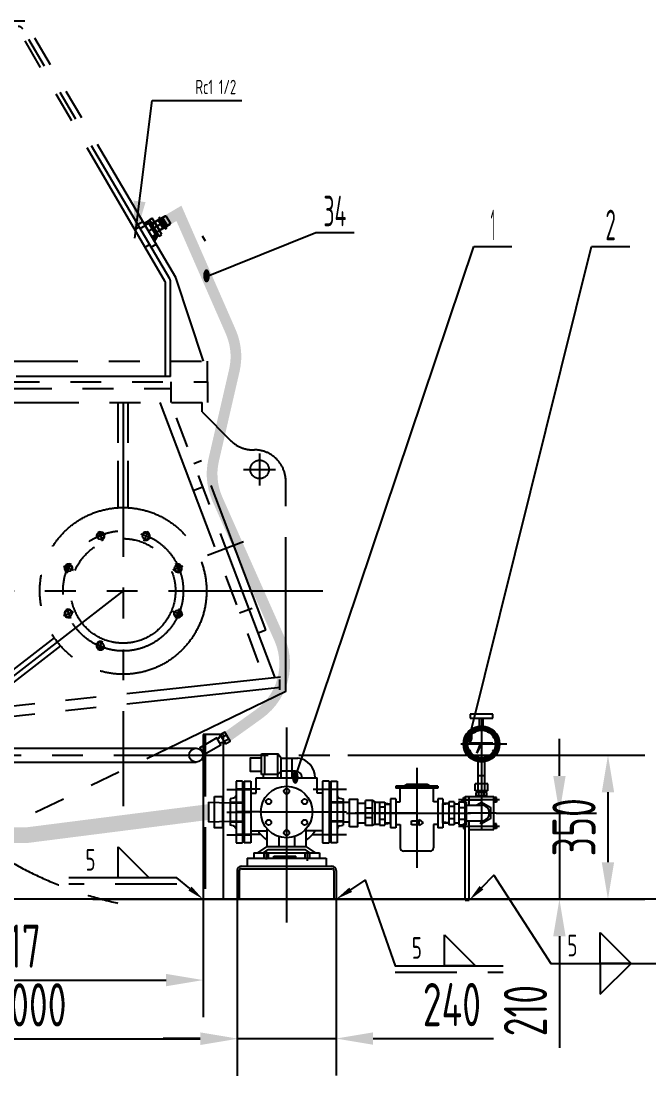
# Model space of a CAD drawing. Header units: millimetres. Extents: x -318 to 12282, y 0 to 8910.
# Drawn here: x 5208 to 6734, y 5065 to 7627 of the extents above; entities that cross this region are included whole.
import ezdxf
from ezdxf.enums import TextEntityAlignment as Align

# ---------------------------------------------------------------- set-up
doc = ezdxf.new("R2010")
doc.units = ezdxf.units.MM
doc.header["$LTSCALE"] = 300
for name, pattern in [('F', [0.75, 0.5, -0.25]), ('G', [2, 1.25, -0.25, 0.25, -0.25]), ('K', [2.5, 1.25, -0.25, 0.25, -0.25, 0.25, -0.25])]:
    doc.linetypes.add(name, pattern=pattern)
for name, color, linetype in [('01', 7, 'Continuous'), ('02', 1, 'Continuous'), ('04', 2, 'F'), ('05', 4, 'G'), ('07', 6, 'K'), ('08', 1, 'Continuous'), ('11', 3, 'Continuous'), ('13', 3, 'Continuous')]:
    doc.layers.add(name, color=color, linetype=linetype)
doc.styles.get("Standard").update_dxf_attribs({"font": 'isocp', "width": 0.707, "bigfont": 'intecad.shx'})
doc.dimstyles.new('INTE', dxfattribs={"dimscale": 30, "dimtxt": 3.5, "dimasz": 3, "dimexe": 3, "dimexo": 0, "dimgap": 1, "dimtad": 1, "dimdec": 3, "dimdsep": 46, "dimtxsty": 'Standard', "dimcen": 0, "dimclrd": 1, "dimclre": 1, "dimclrt": 3, "dimaunit": 1, "dimadec": 4, "dimazin": 0, "dimtfac": 1, "dimtdec": 3, "dimtmove": 0, "dimatfit": 0, "dimfxl": 1, "dimarcsym": 0})
doc.dimstyles.new('inte_lin_lin5', dxfattribs={"dimscale": 30, "dimtxt": 3.5, "dimasz": 3, "dimexe": 3, "dimexo": 0, "dimgap": 1, "dimtad": 1, "dimdec": 3, "dimdsep": 46, "dimtxsty": 'Standard', "dimblk2": 'inte_dim_blk', "dimsah": 1, "dimcen": 0, "dimse2": 1, "dimclrd": 1, "dimclre": 1, "dimclrt": 3, "dimaunit": 1, "dimadec": 0, "dimazin": 0, "dimtfac": 1, "dimtdec": 3, "dimtmove": 0, "dimatfit": 3, "dimfxl": 1, "dimarcsym": 0})

# ---------------------------------------------------------------- blocks, each defined once
blk = doc.blocks.new('*U6', base_point=(11638.2, 1614.9))
at = {"layer": '01'}
blk.add_circle((11638.2, 1614.9), 8, dxfattribs=at)
at = {"layer": '02'}
blk.add_arc((11638.2, 1614.9), 10, 260, 170, dxfattribs=at)
at = {"layer": '05'}
for p, q in [((11651.2, 1614.9), (11625.2, 1614.9)), ((11638.2, 1627.9), (11638.2, 1601.9))]:
    blk.add_line(p, q, dxfattribs=at)
blk = doc.blocks.new('inte_dim_blk')
at = {"layer": '08', "color": 0}
blk.add_line((0, 0), (-2.5, 0), dxfattribs=at)
blk = doc.blocks.new('7')
at = {"layer": '01', "ltscale": 2.5}
for p, q in [((-61, 308.9), (-61, 359)), ((-61, 359), (-21.7, 359)), ((-52.6, 308.9), (-52.6, 359)), ((-21.7, 301.1), (-21.7, 359)), ((-13.2, 348.9), (-21.7, 359)), ((-13.2, 348.9), (27.1, 348.9)), ((-13.2, 301.1), (-13.2, 348.9)), ((13.2, 301.1), (13.2, 348.9)), ((-21.7, 308.9), (-61, 308.9)), ((-57, 308.9), (-57, 301.1)), ((-13.2, 317.1), (-21.7, 308.9)), ((21.7, 317.1), (-13.2, 317.1)), ((-103, 293), (-103, 143)), ((-103, 293), (-87, 293)), ((-87, 293), (-87, 143)), ((-74.1, 263.7), (-74.1, 301.1)), ((-74.1, 301.1), (74.1, 301.1)), ((74.1, 263.7), (74.1, 301.1)), ((87, 293), (87, 143)), ((103, 293), (87, 293)), ((103, 293), (103, 143)), ((-105, 260), (-105, 176)), ((-105, 260), (-103, 260)), ((-87, 263.7), (-74.1, 263.7)), ((87, 263.7), (74.1, 263.7)), ((105, 260), (103, 260)), ((105, 260), (105, 176)), ((-103, 176), (-105, 176)), ((-87, 172.2), (-47.2, 172.2)), ((-47.2, 134.1), (-47.2, 176.9)), ((-19.3, 158.4), (-19.3, 134.1)), ((19.3, 158.4), (19.3, 134.1)), ((47.2, 134.1), (47.2, 176.9)), ((87, 172.2), (47.2, 172.2)), ((103, 176), (105, 176)), ((-87, 143), (-103, 143)), ((-69.8, 119), (-47.2, 134.1)), ((-47.2, 134.1), (47.2, 134.1)), ((69.8, 119), (47.2, 134.1)), ((87, 143), (103, 143)), ((-80, 119), (80, 119)), ((-80, 119), (-80, 106)), ((-80, 106), (-30.9, 106)), ((-56.2, 119), (-44.9, 126.5)), ((-44.9, 126.5), (44.9, 126.5)), ((-30.9, 111), (22.3, 111)), ((-30.9, 106), (-30.9, 111)), ((22.3, 106), (22.3, 111)), ((22.3, 106), (80, 106)), ((56.2, 119), (44.9, 126.5)), ((80, 119), (80, 106))]:
    blk.add_line(p, q, dxfattribs=at)
at = {"layer": '01'}
for p, q in [((-95.7, 106), (95.7, 106)), ((-95.7, 106), (-95.7, 86)), ((95.7, 106), (95.7, 86)), ((-110, 86), (110, 86)), ((-110, 80.2), (110, 80.2)), ((-120, 76), (-120, 6)), ((-115, 75.2), (-115, 6)), ((115, 75.2), (115, 6)), ((120, 76), (120, 6)), ((-120, 6), (-115, 6)), ((115, 6), (120, 6))]:
    blk.add_line(p, q, dxfattribs=at)
at = {"layer": '01', "ltscale": 2.5}
blk.add_lwpolyline([(-61, 348.9), (-89, 348.9), (-89, 317.1), (-61, 317.1)], close=True, dxfattribs=at)
for centre, radius in [((0, 218), 62.6), ((0, 268.4), 6.45), ((-43.7, 243.2), 6.45), ((43.7, 243.2), 6.45), ((-43.7, 192.7), 6.45), ((43.7, 192.7), 6.45), ((0, 167.5), 6.45)]:
    blk.add_circle(centre, radius, dxfattribs=at)
for centre, radius, start, end in [((21, 300.9), 48.4, 0.3178, 82.812), ((21.7, 301.1), 15.9, 0, 90), ((0, 218), 83.2, 213.3521, 235.4145), ((0, 218), 83.2, 304.5855, 326.6479)]:
    blk.add_arc(centre, radius, start, end, dxfattribs=at)
at = {"layer": '01'}
for centre, radius, start, end in [((-110, 76), 10, 90, 180), ((-110, 75.2), 5, 90, 180), ((110, 76), 10, 0, 90), ((110, 75.2), 5, 0, 90)]:
    blk.add_arc(centre, radius, start, end, dxfattribs=at)
at = {"layer": '04', "ltscale": 2.5}
for p, q in [((-55.5, 119), (-55.5, 106)), ((-44.5, 119), (-44.5, 106)), ((44.5, 119), (44.5, 106)), ((55.5, 119), (55.5, 106))]:
    blk.add_line(p, q, dxfattribs=at)
at = {"layer": '05', "color": 4, "linetype": 'G', "ltscale": 2.5}
for p, q in [((0, 423), (0, 117.7)), ((-64.4, 273), (-120.2, 273)), ((64.4, 273), (120.2, 273)), ((-64.4, 218), (-120.2, 218)), ((-62.6, 218), (120.2, 218)), ((-64.4, 163), (-120.2, 163)), ((64.4, 163), (120.2, 163)), ((-50, 123.4), (-50, 102.2)), ((50, 123.4), (50, 99.4))]:
    blk.add_line(p, q, dxfattribs=at)
at = {"layer": '05', "color": 4, "linetype": 'G'}
blk.add_line((0, 169), (0, -50.7), dxfattribs=at)
blk = doc.blocks.new('4')
at = {"layer": '01'}
for p, q in [((-75, -22.6), (75, -22.6)), ((-75, -38.6), (-75, -22.6)), ((-33.7, -16.2), (-32.1, -8.6)), ((-32.1, -8.6), (32.1, -8.6)), ((33.7, -16.2), (32.1, -8.6)), ((75, -22.6), (75, -38.6)), ((-75, -38.6), (75, -38.6)), ((-42, -40.6), (-42, -38.6)), ((-42, -40.6), (42, -40.6)), ((42, -38.6), (42, -40.6))]:
    blk.add_line(p, q, dxfattribs=at)
for centre, start, end in [((-41.5, -14.6), 270, 348.2101), ((41.5, -14.6), 191.7899, 270)]:
    blk.add_arc(centre, 8, start, end, dxfattribs=at)
at = {"layer": '04', "color": 2, "linetype": 'F'}
for p, q in [((-24, -8.6), (-24, -40.6)), ((-22.5, -8.6), (-22.5, -40.6)), ((22.5, -8.6), (22.5, -40.6)), ((24, -8.6), (24, -40.6))]:
    blk.add_line(p, q, dxfattribs=at)
at = {"layer": '05', "color": 4, "linetype": 'G'}
for p, q in [((-55, 0), (-55, -55.8)), ((0, 0), (0, -55.8)), ((55, 0), (55, -55.8))]:
    blk.add_line(p, q, dxfattribs=at)
blk = doc.blocks.new('*D37')
at = {"layer": '08', "color": 1, "lineweight": -2}
for p, q in [((6002.5, 5844.4), (6724.1, 5844.4)), ((6634.1, 5754.4), (6634.1, 5584.4)), ((5382.6, 5494.4), (6724.1, 5494.4))]:
    blk.add_line(p, q, dxfattribs=at)
at = {"layer": '08', "color": 1}
for points in [[(6619.1, 5754.4), (6649.1, 5754.4), (6634.1, 5844.4)], [(6619.1, 5584.4), (6649.1, 5584.4), (6634.1, 5494.4)]]:
    blk.add_solid(points, dxfattribs=at)
at = {"layer": 'Defpoints', "color": 0}
for p in [(6002.5, 5844.4), (5382.6, 5494.4), (6634.1, 5494.4)]:
    blk.add_point(p, dxfattribs=at)
at = {"layer": '08', "color": 3, "insert": (6551.6, 5669.4), "char_height": 105, "attachment_point": 5, "rotation": 90}
blk.add_mtext('350', dxfattribs=at)
blk = doc.blocks.new('*U40')
at = {"layer": '01'}
for p, q in [((-6.1, 5.4), (0, 5.4)), ((-6.1, 0), (-6.1, 5.4)), ((-6.1, 3), (0, 3)), ((0, 5.4), (0, 0)), ((0, -5.4), (0, 0)), ((-6.1, 0), (-6.1, -5.4)), ((-6.1, -3), (0, -3)), ((-6.1, -5.4), (0, -5.4))]:
    blk.add_line(p, q, dxfattribs=at)
at = {"layer": '05'}
blk.add_line((-7.2, 0), (1.1, 0), dxfattribs=at)
blk = doc.blocks.new('*D45')
at = {"layer": '08', "color": 1, "lineweight": -2}
for p, q in [((6516.2, 5793.9), (6516.2, 5883.9)), ((6362.4, 5703.9), (6606.2, 5703.9)), ((6516.2, 5703.9), (6516.2, 5494.4)), ((6386.6, 5494.4), (6606.2, 5494.4)), ((6516.2, 5404.4), (6516.2, 5133.7))]:
    blk.add_line(p, q, dxfattribs=at)
at = {"layer": '08', "color": 1}
for points in [[(6501.2, 5793.9), (6531.2, 5793.9), (6516.2, 5703.9)], [(6501.2, 5404.4), (6531.2, 5404.4), (6516.2, 5494.4)]]:
    blk.add_solid(points, dxfattribs=at)
at = {"layer": 'Defpoints', "color": 0}
for p in [(6362.4, 5703.9), (6386.6, 5494.4), (6516.2, 5494.4)]:
    blk.add_point(p, dxfattribs=at)
at = {"layer": '08', "color": 3, "insert": (6433.7, 5224), "char_height": 105, "attachment_point": 5, "rotation": 90}
blk.add_mtext('210', dxfattribs=at)
blk = doc.blocks.new('*D46')
at = {"layer": '08', "color": 1, "lineweight": -2}
for p, q in [((4733.5, 5544.4), (4733.5, 5065.4)), ((5733.5, 5494.4), (5733.5, 5065.4)), ((4823.5, 5155.4), (5643.5, 5155.4))]:
    blk.add_line(p, q, dxfattribs=at)
at = {"layer": '08', "color": 1}
for points in [[(4823.5, 5170.4), (4823.5, 5140.4), (4733.5, 5155.4)], [(5643.5, 5170.4), (5643.5, 5140.4), (5733.5, 5155.4)]]:
    blk.add_solid(points, dxfattribs=at)
at = {"layer": 'Defpoints', "color": 0}
for p in [(4733.5, 5544.4), (5733.5, 5494.4), (5733.5, 5155.4)]:
    blk.add_point(p, dxfattribs=at)
at = {"layer": '08', "color": 3, "insert": (5233.5, 5237.9), "char_height": 105, "attachment_point": 5}
blk.add_mtext('1000', dxfattribs=at)
blk = doc.blocks.new('*D47')
at = {"layer": '08', "color": 1, "lineweight": -2}
for p, q in [((5733.5, 5494.4), (5733.5, 5066.1)), ((5973.5, 5494.4), (5973.5, 5066.1)), ((5643.5, 5156.1), (5553.5, 5156.1)), ((5733.5, 5156.1), (5973.5, 5156.1)), ((6063.5, 5156.1), (6356.4, 5156.1))]:
    blk.add_line(p, q, dxfattribs=at)
at = {"layer": '08', "color": 1}
for points in [[(5643.5, 5171.1), (5643.5, 5141.1), (5733.5, 5156.1)], [(6063.5, 5171.1), (6063.5, 5141.1), (5973.5, 5156.1)]]:
    blk.add_solid(points, dxfattribs=at)
at = {"layer": 'Defpoints', "color": 0}
for p in [(5733.5, 5494.4), (5973.5, 5494.4), (5973.5, 5156.1)]:
    blk.add_point(p, dxfattribs=at)
at = {"layer": '08', "color": 3, "insert": (6255, 5238.6), "char_height": 105, "attachment_point": 5}
blk.add_mtext('240', dxfattribs=at)
blk = doc.blocks.new('*D48')
at = {"layer": '08', "color": 1, "lineweight": -2}
for p, q in [((4733.5, 5544.4), (4733.5, 5208.1)), ((5650.5, 5494.4), (5650.5, 5208.1)), ((4823.5, 5298.1), (5560.5, 5298.1))]:
    blk.add_line(p, q, dxfattribs=at)
at = {"layer": '08', "color": 1}
for points in [[(4823.5, 5313.1), (4823.5, 5283.1), (4733.5, 5298.1)], [(5560.5, 5313.1), (5560.5, 5283.1), (5650.5, 5298.1)]]:
    blk.add_solid(points, dxfattribs=at)
at = {"layer": 'Defpoints', "color": 0}
for p in [(4733.5, 5544.4), (5650.5, 5494.4), (5650.5, 5298.1)]:
    blk.add_point(p, dxfattribs=at)
at = {"layer": '08', "color": 3, "insert": (5192, 5380.6), "char_height": 105, "attachment_point": 5}
blk.add_mtext('917', dxfattribs=at)
blk = doc.blocks.new('*U58', base_point=(6297, 5491.9))
at = {"layer": '01'}
for points in [[(6615.2, 5413.5), (6690.2, 5338.5), (6615.2, 5338.5)], [(6615.2, 5263.5), (6690.2, 5338.5), (6615.2, 5338.5)]]:
    blk.add_lwpolyline(points, close=True, dxfattribs=at)
at = {"layer": '02'}
blk.add_lwpolyline([(6326.8, 5522.3), (6356.6, 5552.8), (6495.2, 5338.5), (6757.7, 5338.5)], dxfattribs=at)
blk.add_lwpolyline([(6297, 5491.9, 0, 12.8, 0), (6326.8, 5522.3, 12.8, 12.8, 0)], format="xyseb", dxfattribs=at)
at = {"layer": '13', "width": 0.707}
blk.add_text('5', height=52.5, dxfattribs=at).set_placement((6535.7, 5355.8))
blk = doc.blocks.new('*U59', base_point=(5973.5, 5494.4))
at = {"layer": '01'}
blk.add_lwpolyline([(6237.2, 5407.7), (6312.2, 5332.7), (6237.2, 5332.7)], close=True, dxfattribs=at)
at = {"layer": '02'}
blk.add_lwpolyline([(6009.1, 5517.5), (6044.7, 5540.5), (6117.2, 5332.7), (6379.7, 5332.7)], dxfattribs=at)
blk.add_lwpolyline([(5973.5, 5494.4, 0, 12.7, 0), (6009.1, 5517.5, 12.7, 12.7, 0)], format="xyseb", dxfattribs=at)
at = {"layer": '04'}
blk.add_line((6117.2, 5317), (6379.7, 5317), dxfattribs=at)
at = {"layer": '13', "width": 0.707}
blk.add_text('5', height=52.5, dxfattribs=at).set_placement((6157.7, 5350))
blk = doc.blocks.new('*U60', base_point=(5650.5, 5494.4))
at = {"layer": '01'}
blk.add_lwpolyline([(5444.3, 5621.7), (5519.3, 5546.7), (5444.3, 5546.7)], close=True, dxfattribs=at)
at = {"layer": '02'}
blk.add_lwpolyline([(5618.6, 5520.5), (5586.8, 5546.7), (5324.3, 5546.7)], dxfattribs=at)
blk.add_lwpolyline([(5650.5, 5494.4, 0, 12.4, 0), (5618.6, 5520.5, 12.4, 12.4, 0)], format="xyseb", dxfattribs=at)
at = {"layer": '04'}
blk.add_line((5586.8, 5530.9), (5324.3, 5530.9), dxfattribs=at)
at = {"layer": '13', "width": 0.707}
blk.add_text('5', height=52.5, dxfattribs=at).set_placement((5364.8, 5563.9))

msp = doc.modelspace()

# ---------------------------------------------------------------- linework, layer by layer
for p, q in [((6354.474, 5943.9366), (6299.474, 5943.9366)), ((6299.474, 5943.9366), (6299.474, 5933.9366)), ((6354.474, 5933.9366), (6354.474, 5943.9366)), ((6299.474, 5933.9366), (6354.474, 5933.9366)), ((6106.1705, 5734.0575), (6106.1705, 5671.5423)), ((6233.1705, 5734.5348), (6233.1705, 5672.0196))]:
    msp.add_line(p, q)
at = {"layer": '01'}
for p, q in [((5520.2017, 7144.9907), (5527.0947, 7149.0512)), ((5550.4426, 7109.4169), (5527.0947, 7149.0512)), ((5547.3136, 7149.6995), (5543.4363, 7147.4155)), ((5520.7093, 7144.1291), (5507.1597, 7135.6071)), ((5529.0201, 7098.4979), (5507.1597, 7135.6071)), ((5538.0671, 7103.8273), (5516.2066, 7140.9365)), ((5543.5497, 7105.3564), (5520.2017, 7144.9907)), ((5527.0402, 7133.3821), (5533.9331, 7137.4426)), ((5550.2527, 7144.7102), (5546.3755, 7142.4262)), ((5557.8718, 7131.7764), (5553.9946, 7129.4924)), ((5561.6814, 7125.3095), (5557.8041, 7123.0255)), ((5543.0421, 7106.218), (5529.0201, 7098.4979)), ((5531.1445, 7113.6857), (5538.0374, 7117.7462)), ((5543.5497, 7105.3564), (5550.4426, 7109.4169)), ((6322.0858, 5915.04), (6322.0858, 5933.9366)), ((6330.8073, 5915.1457), (6330.8073, 5933.9366)), ((5700.455, 5894.3945), (5650.455, 5894.3945)), ((5650.455, 5894.3945), (5650.455, 5494.3945)), ((5700.455, 5494.3945), (5700.455, 5894.3945)), ((6310.099, 5900.7923), (6311.7999, 5897.8463)), ((6324.724, 5911.814), (6324.724, 5909.814)), ((6326.974, 5905.314), (6326.974, 5901.9122)), ((6329.224, 5911.814), (6329.224, 5909.814)), ((6343.849, 5900.7923), (6342.1481, 5897.8463)), ((6293.224, 5871.564), (6296.6258, 5871.564)), ((6297.7457, 5888.439), (6300.6917, 5886.7381)), ((6315.8981, 5849.4742), (6324.0856, 5871.8958)), ((6326.974, 5871.564), (6315.8981, 5849.4742)), ((6324.0856, 5871.8958), (6326.974, 5871.8958)), ((6356.2024, 5888.439), (6353.2563, 5886.7381)), ((6360.724, 5871.564), (6357.3222, 5871.564)), ((6290.9915, 5853.3875), (6292.7236, 5854.3875)), ((6293.2415, 5849.4904), (6294.9736, 5850.4904)), ((6297.7457, 5854.689), (6300.6917, 5856.3898)), ((6310.099, 5842.3356), (6311.7999, 5845.2816)), ((6343.849, 5842.3356), (6342.1481, 5845.2816)), ((6356.2024, 5854.689), (6353.2563, 5856.3898)), ((6360.7065, 5849.4904), (6358.9745, 5850.4904)), ((6362.9565, 5853.3875), (6361.2245, 5854.3875)), ((6318.974, 5774.9366), (6318.974, 5828.5516)), ((6334.974, 5774.9366), (6334.974, 5828.5516)), ((6334.974, 5793.9366), (6318.974, 5793.9366)), ((6220.6705, 5768.9838), (6118.6705, 5768.9838)), ((6118.6705, 5768.9838), (6118.6705, 5764.0914)), ((6137.0691, 5768.9838), (6144.5551, 5773.2772)), ((6194.786, 5773.2772), (6144.5551, 5773.2772)), ((6202.272, 5768.9838), (6194.786, 5773.2772)), ((6220.6705, 5768.9838), (6220.6705, 5764.0914)), ((6342.574, 5774.9366), (6311.374, 5774.9366)), ((6311.374, 5757.9366), (6311.374, 5774.9366)), ((6319.174, 5757.9366), (6319.174, 5774.9366)), ((6334.774, 5757.9366), (6334.774, 5774.9366)), ((6342.574, 5757.9366), (6342.574, 5774.9366)), ((6220.6705, 5764.0914), (6118.6705, 5764.0914)), ((6129.1075, 5730.7601), (6129.1075, 5764.0914)), ((6210.2335, 5730.7601), (6210.2335, 5764.0914)), ((6282.974, 5741.3816), (6286.974, 5741.3816)), ((6282.974, 5735.9366), (6282.974, 5741.3816)), ((6282.974, 5738.9366), (6286.974, 5738.9366)), ((6286.974, 5491.9366), (6286.974, 5743.9366)), ((6286.974, 5743.9366), (6296.974, 5743.9366)), ((6286.974, 5741.3816), (6286.974, 5735.9366)), ((6296.974, 5743.9366), (6356.974, 5743.9366)), ((6296.974, 5723.0686), (6296.974, 5743.9366)), ((6342.574, 5757.9366), (6311.374, 5757.9366)), ((6314.274, 5745.9366), (6314.274, 5753.9366)), ((6339.674, 5753.9366), (6314.274, 5753.9366)), ((6339.674, 5745.9366), (6314.274, 5745.9366)), ((6316.974, 5743.9366), (6316.974, 5745.9366)), ((6336.974, 5743.9366), (6316.974, 5743.9366)), ((6317.474, 5753.9366), (6317.474, 5757.9366)), ((6320.624, 5745.9366), (6320.624, 5753.9366)), ((6333.324, 5745.9366), (6333.324, 5753.9366)), ((6336.474, 5753.9366), (6336.474, 5757.9366)), ((6336.974, 5743.9366), (6336.974, 5745.9366)), ((6339.674, 5745.9366), (6339.674, 5753.9366)), ((6356.974, 5663.9366), (6356.974, 5743.9366)), ((6356.974, 5738.9366), (6356.974, 5735.9366)), ((5663.5643, 5730.2765), (5663.5643, 5682.2765)), ((5663.5643, 5730.2765), (5716.455, 5728.7765)), ((5990.455, 5730.2765), (6005.9065, 5730.2765)), ((6025.7476, 5727.9366), (6046.1842, 5727.9366)), ((6061.8744, 5734.4517), (6045.14, 5734.4517)), ((6045.14, 5673.4215), (6045.14, 5734.4517)), ((6061.8744, 5715.3531), (6045.14, 5715.3531)), ((6061.8744, 5673.4215), (6061.8744, 5734.4517)), ((6068.888, 5730.113), (6061.8744, 5734.4517)), ((6068.888, 5677.061), (6068.888, 5730.113)), ((6068.888, 5730.113), (6078.9024, 5730.113)), ((6078.9024, 5730.3254), (6091.6991, 5730.3254)), ((6078.9024, 5718.9253), (6091.6991, 5718.9253)), ((6118.6705, 5738.2772), (6106.1705, 5738.2772)), ((6106.1705, 5738.2772), (6106.1705, 5668.2772)), ((6106.1705, 5679.1753), (6106.1705, 5726.4245)), ((6118.6705, 5738.2772), (6118.6705, 5668.2772)), ((6118.6705, 5730.7601), (6129.1075, 5730.7601)), ((6220.6705, 5730.7601), (6210.2335, 5730.7601)), ((6233.1705, 5738.2772), (6220.6705, 5738.2772)), ((6220.6705, 5738.2772), (6220.6705, 5668.2772)), ((6233.1705, 5738.2772), (6233.1705, 5668.2772)), ((6233.1705, 5679.6526), (6233.1705, 5726.9018)), ((6260.4386, 5730.8027), (6247.642, 5730.8027)), ((6260.4386, 5719.4026), (6247.642, 5719.4026)), ((6260.4386, 5726.3235), (6272.0375, 5726.3235)), ((6272.0375, 5730.9974), (6290.0375, 5730.9974)), ((6272.0375, 5716.9678), (6290.0375, 5716.9678)), ((6282.974, 5735.9366), (6282.974, 5730.4916)), ((6282.974, 5732.9366), (6286.974, 5732.9366)), ((6282.974, 5730.4916), (6286.974, 5730.4916)), ((6286.974, 5730.4916), (6286.974, 5735.9366)), ((6290.0375, 5723.0686), (6326.974, 5723.0686)), ((6356.974, 5732.9366), (6356.974, 5735.9366)), ((6061.8744, 5692.52), (6045.14, 5692.52)), ((6078.9024, 5689.3726), (6091.6991, 5689.3726)), ((6175.4007, 5673.6191), (6175.4007, 5688.1108)), ((6175.4007, 5688.1108), (6184.9081, 5679.6962)), ((6260.4386, 5689.85), (6247.642, 5689.85)), ((6272.0375, 5688.9086), (6290.0375, 5688.9086)), ((5663.5643, 5682.2765), (5716.455, 5683.7765)), ((5990.455, 5682.2765), (6005.9065, 5682.2765)), ((6025.7476, 5679.9366), (6046.1842, 5679.9366)), ((6061.8744, 5673.4215), (6045.14, 5673.4215)), ((6068.888, 5677.061), (6061.8744, 5673.4215)), ((6068.888, 5677.061), (6078.9024, 5677.061)), ((6078.9024, 5674.5963), (6091.6991, 5674.5963)), ((6118.6705, 5668.2772), (6106.1705, 5668.2772)), ((6118.6705, 5675.7943), (6129.1075, 5675.7943)), ((6129.1075, 5675.7943), (6129.1075, 5619.2772)), ((6156.8355, 5685.3059), (6175.4007, 5685.3059)), ((6156.8355, 5675.489), (6156.8355, 5685.3059)), ((6175.4007, 5675.489), (6156.8355, 5675.489)), ((6184.9081, 5679.6962), (6175.4007, 5673.6191)), ((6220.6705, 5675.7943), (6210.2335, 5675.7943)), ((6210.2335, 5675.7943), (6210.2335, 5619.2772)), ((6233.1705, 5668.2772), (6220.6705, 5668.2772)), ((6260.4386, 5675.0736), (6247.642, 5675.0736)), ((6260.4386, 5679.7855), (6272.0375, 5679.7855)), ((6272.0375, 5674.8789), (6290.0375, 5674.8789)), ((6282.974, 5677.3816), (6286.974, 5677.3816)), ((6282.974, 5671.9366), (6282.974, 5677.3816)), ((6282.974, 5674.9366), (6286.974, 5674.9366)), ((6282.974, 5671.9366), (6282.974, 5666.4916)), ((6282.974, 5668.9366), (6286.974, 5668.9366)), ((6282.974, 5666.4916), (6286.974, 5666.4916)), ((6286.974, 5677.3816), (6286.974, 5671.9366)), ((6286.974, 5666.4916), (6286.974, 5671.9366)), ((6290.0375, 5684.8045), (6326.974, 5684.8045)), ((6296.974, 5491.9366), (6296.974, 5684.8045)), ((6296.974, 5663.9366), (6356.974, 5663.9366)), ((6356.974, 5674.9366), (6356.974, 5671.9366)), ((6356.974, 5668.9366), (6356.974, 5671.9366)), ((6202.2335, 5611.2772), (6137.1075, 5611.2772)), ((5650.455, 5494.3945), (5700.455, 5494.3945)), ((6286.974, 5491.9366), (6296.974, 5491.9366))]:
    msp.add_line(p, q, dxfattribs=at)
at = {"layer": '01', "color": 7, "linetype": 'Continuous'}
for p, q in [((5547.3136, 7149.6995), (5561.6814, 7125.3095)), ((5547.9715, 7148.5827), (5558.5263, 7154.8003)), ((5551.7101, 7149.6244), (5562.8765, 7130.6689)), ((5558.5263, 7154.8003), (5559.8955, 7154.4463)), ((5559.8955, 7154.4463), (5571.0619, 7135.4908)), ((5533.1854, 7138.7118), (5533.5395, 7140.081)), ((5533.1854, 7138.7118), (5544.3518, 7119.7563)), ((5533.5395, 7140.081), (5544.0942, 7146.2986)), ((5541.3708, 7143.5337), (5552.5372, 7124.5782)), ((5543.4363, 7147.4155), (5557.8041, 7123.0255)), ((5545.721, 7119.4023), (5556.2758, 7125.6199)), ((5560.153, 7127.9039), (5570.7078, 7134.1216)), ((5570.7078, 7134.1216), (5571.0619, 7135.4908)), ((5544.3518, 7119.7563), (5545.721, 7119.4023)), ((5696.0005, 5886.9934), (5707.2446, 5893.4852)), ((5685.4654, 5883.5935), (5688.4693, 5885.3277)), ((5688.4693, 5885.3277), (5692.9438, 5892.2879)), ((5691.5134, 5873.118), (5694.5173, 5874.8523)), ((5694.5173, 5874.8523), (5702.7491, 5875.3045)), ((5701.2573, 5877.8885), (5712.5013, 5884.3802)), ((4643.0491, 5861.3945), (5633.455, 5861.3945)), ((1890.255, 5827.3945), (5633.455, 5827.3945)), ((6078.9024, 5730.3254), (6078.9024, 5674.5963)), ((6091.6991, 5730.3254), (6091.6991, 5674.5963)), ((6091.6991, 5727.6981), (6106.3421, 5726.417)), ((6106.1705, 5725.2772), (6106.1705, 5681.2772)), ((6106.1705, 5724.7999), (6106.1705, 5680.7999)), ((6106.1705, 5681.144), (6106.1705, 5724.4558)), ((6247.642, 5728.1754), (6232.9989, 5726.8943)), ((6233.1705, 5725.2772), (6233.1705, 5681.2772)), ((6233.1705, 5681.6213), (6233.1705, 5724.9331)), ((6247.642, 5730.8027), (6247.642, 5675.0736)), ((6260.4386, 5730.8027), (6260.4386, 5675.0736)), ((6272.0375, 5730.9974), (6272.0375, 5674.8789)), ((6290.0375, 5730.9974), (6290.0375, 5674.8789)), ((6091.6991, 5677.9017), (6106.3421, 5679.1828)), ((6247.642, 5678.379), (6232.9989, 5679.6601))]:
    msp.add_line(p, q, dxfattribs=at)
for points in [[(5704.7193, 5871.8921), (5715.9633, 5878.3838), (5703.24, 5900.4213), (5691.996, 5893.9296)], [(5652.0972, 5845.9505), (5693.4232, 5869.8101), (5683.8292, 5886.4274), (5642.5032, 5862.5678)]]:
    msp.add_lwpolyline(points, close=True, dxfattribs=at)
at = {"layer": '01'}
for points in [[(5677.7996, 5744.0209), (5697.9817, 5744.0209), (5697.9817, 5667.5607), (5677.7996, 5667.5607)], [(6005.9065, 5670.4216), (6005.9065, 5737.2191), (6025.7476, 5737.2191), (6025.7476, 5670.4216)]]:
    msp.add_lwpolyline(points, close=True, dxfattribs=at)
at = {"layer": '01', "const_width": 38}
msp.add_lwpolyline([(4947.1868, 5649.76), (5219.6311, 5649.76), (5663.5643, 5706.2765)], dxfattribs=at)
at = {"layer": '01'}
msp.add_lwpolyline([(6322.6176, 5680.7951), (6326.974, 5678.2799), (6349.1933, 5691.1083), (6349.1933, 5716.7649), (6326.974, 5729.5932), (6315.6731, 5723.0686)], dxfattribs=at)
for centre, radius in [((6326.974, 5871.564), 43.75), ((6326.974, 5871.564), 35.75), ((6326.974, 5871.564), 33.75), ((5633.455, 5844.3945), 17)]:
    msp.add_circle(centre, radius, dxfattribs=at)
for centre, radius, start, end in [((6326.974, 5911.814), 2.25, 0, 180), ((6326.974, 5909.814), 2.25, 180, 0), ((6292.1165, 5851.439), 2.25, 120, 300), ((6293.8486, 5852.439), 2.25, 300, 120), ((6360.0995, 5852.439), 2.25, 60, 240), ((6361.8315, 5851.439), 2.25, 240, 60), ((6326.974, 5703.9366), 19.1321, 270, 90), ((6137.1075, 5619.2772), 8, 180, 270), ((6202.2335, 5619.2772), 8, 270, 0)]:
    msp.add_arc(centre, radius, start, end, dxfattribs=at)
at = {"layer": '02', "color": 1, "linetype": 'Continuous'}
for p, q in [((5548.4791, 7147.7211), (5559.8955, 7154.4463)), ((5521.2452, 7143.2848), (5507.6956, 7134.7628)), ((5533.1854, 7138.7118), (5544.6018, 7145.437)), ((5544.3518, 7119.7563), (5555.7682, 7126.4815)), ((5559.6455, 7128.7656), (5571.0619, 7135.4908)), ((5542.5635, 7107.096), (5528.5415, 7099.3759)), ((6091.6991, 5725.7219), (6106.1705, 5724.4558)), ((6247.642, 5726.1992), (6233.1705, 5724.9331)), ((6091.6991, 5679.8779), (6106.1705, 5681.144)), ((6247.642, 5680.3552), (6233.1705, 5681.6213))]:
    msp.add_line(p, q, dxfattribs=at)
at = {"layer": '02'}
for p, q in [((5658.8853, 7007.1383), (5924.3094, 7113.9831)), ((5924.3094, 7113.9831), (6017.3094, 7113.9831)), ((5874.4671, 5789.3106), (6307.9426, 7080.0708)), ((6297.7457, 5888.439), (6594.1575, 7080.0708)), ((6307.9426, 7080.0708), (6400.9426, 7080.0708)), ((6594.1575, 7080.0708), (6687.1575, 7080.0708))]:
    msp.add_line(p, q, dxfattribs=at)
at = {"layer": '02', "color": 1, "linetype": 'Continuous', "const_width": 26}
msp.add_lwpolyline([(5557.2933, 7140.1467), (5591.7689, 7160.4557), (5717.6881, 6872.8119, -0.161209388), (5726.4395, 6778.9434), (5676.1758, 6561.0436, 0.16255029), (5685.2434, 6466.4577), (5835.9336, 6127.0681, -0.355743992), (5786.1803, 5944.2488), (5709.6017, 5889.4026)], format="xyb", dxfattribs=at)
at = {"layer": '04', "color": 2, "linetype": 'F'}
for p, q in [((5519.0308, 7136.1423), (5509.9839, 7130.8128)), ((5524.4925, 7134.7516), (5519.0308, 7136.1423)), ((5532.6779, 7139.5734), (5524.4925, 7134.7516)), ((5536.6741, 7114.0728), (5524.4925, 7134.7516)), ((5535.2428, 7108.6216), (5526.1959, 7103.2922)), ((5536.6741, 7114.0728), (5535.2428, 7108.6216)), ((5544.8594, 7118.8947), (5536.6741, 7114.0728)), ((5655.455, 5894.3945), (5655.455, 5494.3945)), ((6169.6705, 5703.9366), (6014.9119, 5703.9366))]:
    msp.add_line(p, q, dxfattribs=at)
at = {"layer": '05', "color": 4, "linetype": 'G'}
for p, q in [((5543.2413, 7152.1795), (5561.006, 7122.0231)), ((5544.3354, 7132.5133), (5515.1989, 7115.3495)), ((6326.974, 5933.9366), (6326.974, 5843.9366)), ((6326.974, 5930.142), (6326.974, 5663.9366)), ((6276.5404, 5871.564), (6388.0393, 5871.564)), ((6354.474, 5873.9366), (6296.974, 5873.9366)), ((1833.455, 5844.3945), (6002.5327, 5844.3945)), ((6169.6705, 5813.6381), (6169.6705, 5571.0287)), ((6370.9703, 5735.9366), (6270.9703, 5735.9366)), ((5999.0958, 5703.9366), (6300.3019, 5703.9366)), ((6270.9703, 5671.9366), (6370.9703, 5671.9366))]:
    msp.add_line(p, q, dxfattribs=at)
at = {"layer": '05'}
for p, q in [((6277.509, 5735.9366), (6324.5413, 5735.9366)), ((6362.389, 5703.9366), (6294.6573, 5703.9366))]:
    msp.add_line(p, q, dxfattribs=at)
at = {"layer": '05', "color": 4, "linetype": 'G'}
for radius in [40.25, 38.25]:
    msp.add_circle((6326.974, 5871.564), radius, dxfattribs=at)
at = {"layer": '07', "color": 6, "linetype": 'K'}
for p, q in [((5217.455, 7627.3945), (4326.2267, 7627.3945)), ((5584.455, 7004.3945), (5217.455, 7627.3945)), ((5557.7128, 6995.9116), (5208.3093, 7595.8955)), ((5569.6826, 7001.163), (5212.5811, 7607.9475)), ((5484.6267, 7121.4316), (5495.241, 7127.6538)), ((5491.6868, 7133.6843), (5504.0299, 7140.92)), ((5497.7752, 7123.3436), (5510.1207, 7130.5806)), ((5532.3377, 7092.6968), (5539.3432, 7105.2733)), ((5656.3299, 7092.6968), (5649.3245, 7105.2733)), ((5509.9127, 7078.2967), (5520.601, 7084.5623)), ((5524.0528, 7078.4717), (5536.5141, 7085.7766)), ((5557.7128, 6995.9116), (5559.455, 6992.8945)), ((5571.455, 6764.3945), (5571.455, 6994.6101)), ((5651.5931, 6801.3945), (5584.455, 7004.3945)), ((5559.455, 6764.3945), (5559.455, 6992.8945)), ((4971.555, 6801.3945), (5660.455, 6801.3945)), ((5660.455, 6801.3945), (5660.455, 6751.3945)), ((5571.455, 6764.3945), (4971.555, 6764.3945)), ((4877.955, 6751.3945), (5660.859, 6751.3945)), ((4877.955, 6751.3945), (5660.455, 6751.3945)), ((5571.839, 6751.3945), (5571.839, 6701.3945)), ((5660.859, 6751.3945), (5660.859, 6701.3945)), ((4907.7221, 6735.3945), (5571.839, 6735.3945)), ((4973.455, 6701.3945), (5660.859, 6701.3945)), ((5443.839, 6603.1954), (5443.839, 6701.3945)), ((5456.339, 6701.3945), (5456.339, 5720.7152)), ((5468.839, 6603.1954), (5468.839, 6701.3945)), ((5545.3624, 6700.7121), (5799.6781, 6029.6885)), ((5825.355, 6032.4808), (5571.839, 6701.3945)), ((5647.839, 6678.3945), (5647.839, 6701.3945)), ((5647.839, 6678.3945), (5718.0791, 6608.1544)), ((5771.8193, 6585.8945), (5775.355, 6585.8945)), ((5443.839, 6445.5084), (5443.839, 6559.5641)), ((5468.839, 6445.5084), (5468.839, 6559.5641)), ((5628.0441, 6553.0948), (5646.746, 6560.1828)), ((5802.681, 6148.7411), (5646.746, 6560.1828)), ((5787.855, 6577.1973), (5787.855, 6499.5918)), ((5749.0523, 6538.3945), (5826.6578, 6538.3945)), ((5851.355, 5998.8945), (5851.355, 6509.8945)), ((5626.3736, 6486.9603), (5647.5431, 6494.9835)), ((5661.4075, 6330.4692), (5748.5421, 6363.4929)), ((5456.339, 6243.3945), (4733.455, 5684.3945)), ((4816.3305, 6243.3945), (5956.4842, 6243.3945)), ((5738.8949, 6190.0677), (5769.5757, 6201.6957)), ((5288.8065, 6129.6444), (4981.5366, 5892.0353)), ((5783.9791, 6141.6531), (5802.681, 6148.7411)), ((5304.0996, 6109.8677), (4996.8298, 5872.2586)), ((5838.355, 6033.8945), (4708.8058, 5911.0582)), ((5837.2142, 6002.8945), (5837.2142, 6027.8945)), ((5838.355, 6008.8945), (4711.4825, 5886.2019)), ((5851.355, 5998.8945), (4821.7439, 5501.5993))]:
    msp.add_line(p, q, dxfattribs=at)
for centre, radius in [((5787.855, 6538.3945), 22.5), ((5456.339, 6243.3945), 202.5), ((5456.339, 6243.3945), 146), ((5456.339, 6243.3945), 127)]:
    msp.add_circle(centre, radius, dxfattribs=at)
for centre, radius, start, end in [((5201.3535, 7601.3945), 13, 30.2698846, 90), ((5546.455, 6989.4106), 13, 0, 30.0049545), ((5558.455, 6994.6101), 13, 0, 30.2698846), ((5771.8193, 6661.8945), 76, 225, 270), ((5775.355, 6509.8945), 76, 0, 90), ((5638.255, 6379.1511), 915, 224.802424, 261.0087195)]:
    msp.add_arc(centre, radius, start, end, dxfattribs=at)
at = {"layer": '11'}
msp.add_line((12249.4049, 5494.3945), (910.4137, 5494.3945), dxfattribs=at)

# ---------------------------------------------------------------- block references
at = {"layer": '01', "xscale": -1, "rotation": 90}
msp.add_blockref('4', (5707.847, 5706.2765), dxfattribs=at)
at = {"layer": '01'}
for name, p, rotation in [('4', (5999.0631, 5706.2765), 270), ('*U40', (6356.974, 5735.9366), 180)]:
    msp.add_blockref(name, p, dxfattribs=dict(at, rotation=rotation))
at = {"layer": '01', "xscale": -1}
msp.add_blockref('*U40', (6356.974, 5671.9366), dxfattribs=at)
at = {"layer": '01'}
for name, p in [('*U60', (5650.455, 5494.3945)), ('*U59', (5973.455, 5494.3945)), ('*U58', (6296.974, 5491.9366))]:
    msp.add_blockref(name, p, dxfattribs=at)
at = {"layer": '07', "color": 6, "linetype": 'K'}
for p, rotation in [((5401.2299, 6376.4397), 22.50000000003362), ((5511.4482, 6376.4397), 337.4999999999663), ((5323.2939, 6298.5037), 67.49999999992414), ((5589.3842, 6298.5037), 292.5000000000758), ((5323.2939, 6188.2854), 112.5000000000759), ((5589.3842, 6188.2854), 247.4999999999242), ((5401.2299, 6110.3494), 157.4999999999663)]:
    msp.add_blockref('*U6', p, dxfattribs=dict(at, rotation=rotation))
at = {"layer": '11'}
msp.add_blockref('7', (5853.455, 5488.4421), dxfattribs=at)

# ---------------------------------------------------------------- texts
at = {"layer": '02', "width": 0.605172}
for p, p2 in [((5649.8853, 6992.1383), (5667.8853, 6992.1383)), ((6288.7457, 5873.439), (6306.7457, 5873.439)), ((5865.4671, 5774.3106), (5883.4671, 5774.3106))]:
    msp.add_text('●', height=30, dxfattribs=at).set_placement(p, p2, align=Align.FIT)
at = {"layer": '11'}
for s, height, width, p, p2 in [('34', 74.24621, 0.556706, (5942.9094, 7128.9831), (5998.7094, 7128.9831)), ('1', 74.2462, 0.404, (6349.1934, 7095.0708), (6359.6918, 7095.0708)), ('2', 74.2462, 0.562593, (6627.9163, 7095.0708), (6653.3987, 7095.0708))]:
    msp.add_text(s, height=height, dxfattribs=dict(at, width=width)).set_placement(p, p2, align=Align.FIT)
at = {"layer": '11', "color": 3, "linetype": 'Continuous', "insert": (5631.9132, 7449.85), "char_height": 35, "attachment_point": 7}
msp.add_mtext('Rc1 1/2', dxfattribs=at)

# ---------------------------------------------------------------- dimensions: what is measured, and where the dimension line sits
at = {"layer": '08'}
dim = msp.add_linear_dim(base=(6516.2156, 5494.3945), p1=(6362.389, 5703.9366), p2=(6386.6061, 5494.3945), angle=90, text='210', dimstyle='INTE', dxfattribs=at)
dim.commit()
dim.dimension.update_dxf_attribs({"geometry": '*D45', "text_midpoint": (6433.7053, 5224.0348)})
dim = msp.add_linear_dim(base=(6634.0581, 5494.3945), p1=(6002.5327, 5844.3945), p2=(5382.5689, 5494.3945), angle=90, dimstyle='INTE', dxfattribs=at)
dim.commit()
dim.dimension.update_dxf_attribs({"geometry": '*D37', "text_midpoint": (6551.5581, 5669.3945)})
for base, p1, p2, picture, middle in [((5733.455, 5155.3906), (4733.455, 5544.3945), (5733.455, 5494.3945), '*D46', (5233.455, 5237.8906)), ((5650.455, 5298.0629), (4733.455, 5544.3945), (5650.455, 5494.3945), '*D48', (5191.955, 5380.5629)), ((5973.455, 5156.0814), (5733.455, 5494.3945), (5973.455, 5494.3945), '*D47', (6254.9501, 5238.5917))]:
    dim = msp.add_linear_dim(base=base, p1=p1, p2=p2, dimstyle='INTE', dxfattribs=at)
    dim.commit()
    dim.dimension.update_dxf_attribs({"geometry": picture, "text_midpoint": middle})

# ---------------------------------------------------------------- leaders
at = {"layer": '11', "color": 3, "linetype": 'Continuous', "annotation_type": 0, "has_hookline": 1, "hookline_direction": 0, "text_width": 97.9917}
msp.add_leader([(5484.7812, 7100.3091), (5526.9132, 7434.85), (5616.9132, 7434.85)], dimstyle='inte_lin_lin5', override={"dimpost": '', "dimse2": 0, "dimtmove": 1, "dimatfit": 0}, dxfattribs=at)

doc.saveas('drawing.dxf')
